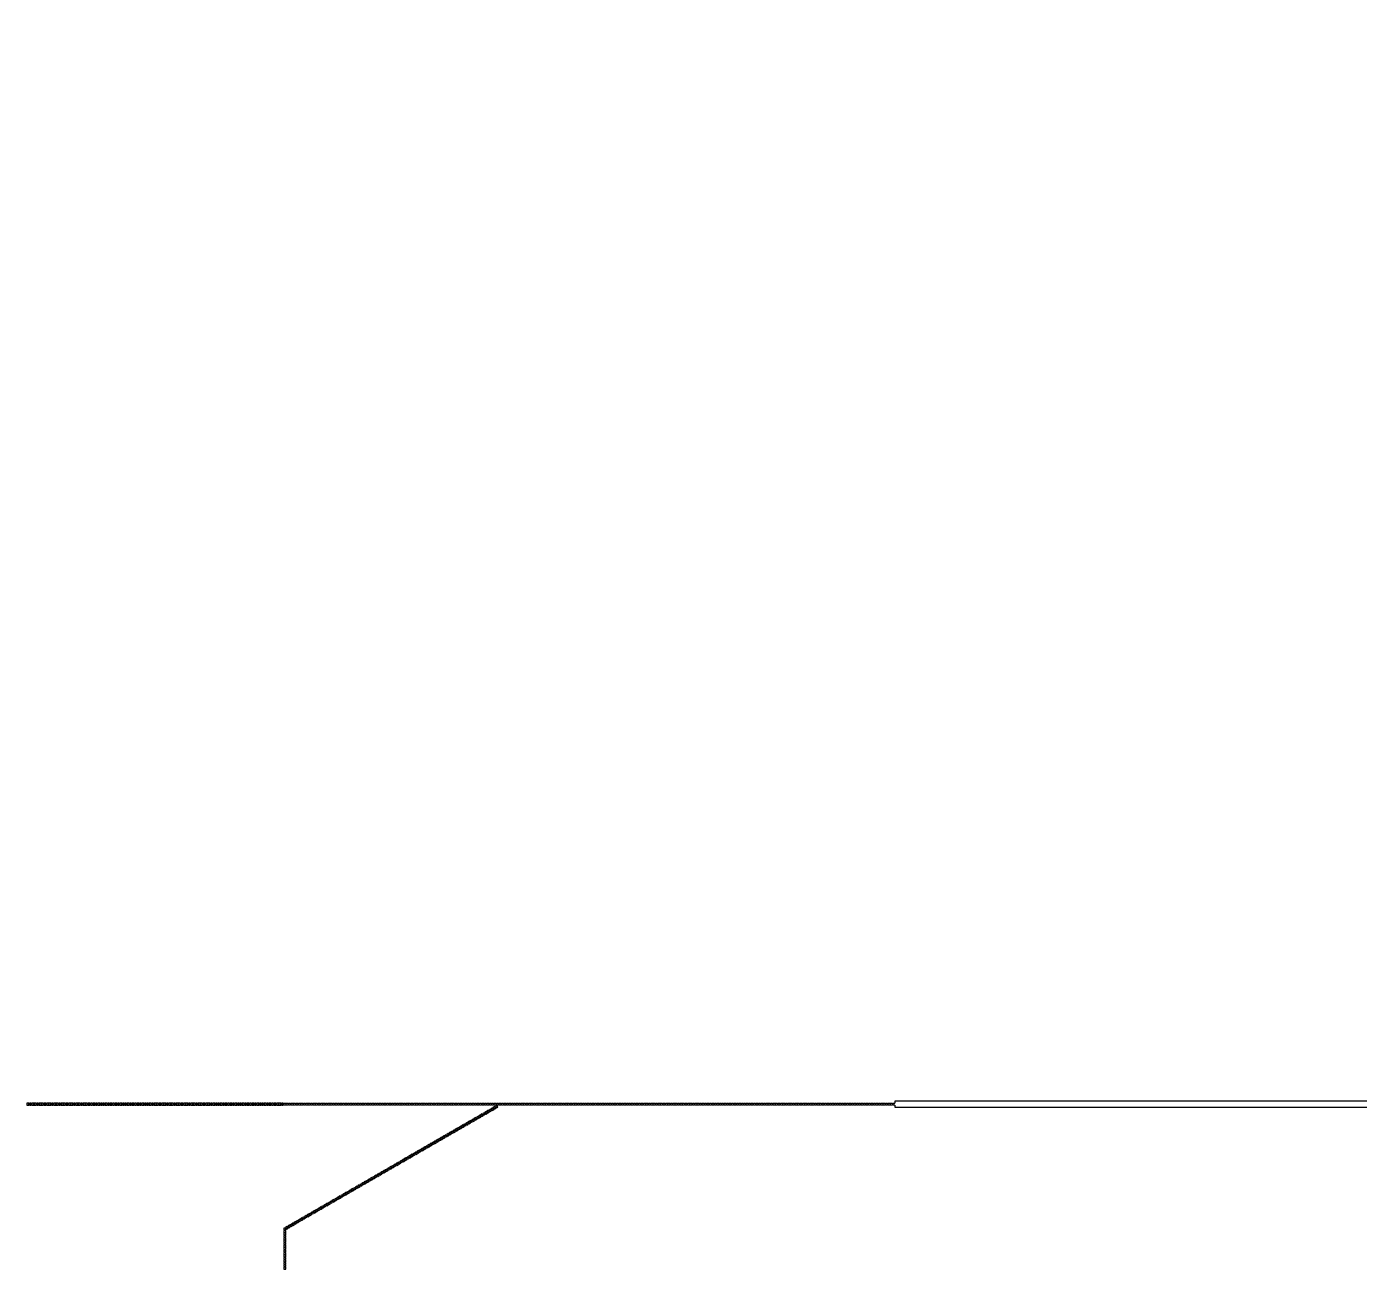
# Model space of a CAD drawing. Header units: inches. Extents: x 0 to 114300, y 0 to 114300.
# Drawn here: x 44168 to 46347, y 66811 to 68843 of the extents above; entities that cross this region are included whole.
import ezdxf

# ---------------------------------------------------------------- set-up
doc = ezdxf.new("R2010")
doc.units = ezdxf.units.IN
doc.header["$MEASUREMENT"] = 0

msp = doc.modelspace()

# ---------------------------------------------------------------- hatches: boundary and pattern name
h = msp.add_hatch()
h.set_pattern_fill('ANSI31', color=256, scale=100)
h.set_pattern_definition([(45, (-3636.992, -6350), (-8.8388348, 8.8388348), [])])
h.paths.add_polyline_path([(114300, 0), (0, 0), (0, 114300), (114300, 114300)])
edge = h.paths.add_edge_path(flags=16)
edge.add_arc((57150, 57150), 50800, 288.35844, 529.79531, ccw=False)
edge.add_line((73150, 8935.5), (41150, 8935.5))
edge.add_arc((57150, 57150), 50800, 190.20469, 251.64156, ccw=False)
edge.add_arc((57150, 57150), 50800, 169.79531, 190.20469, ccw=False)

# ---------------------------------------------------------------- linework, layer by layer
for points in [[(47093.7, 67086.1), (45587.9, 67086.1), (45587.9, 67082.6)], [(45587.9, 67079.6), (45584.9, 67079.6), (45584.9, 67082.6), (45587.9, 67082.6)], [(45587.9, 67079.6), (45587.9, 67076.1), (47087.9, 67076.1)]]:
    msp.add_lwpolyline(points)
for points in [[(44171.9, 67079.6), (44171.9, 67082.6), (44168.9, 67082.6), (44168.9, 67079.6)], [(44175.9, 67079.6), (44175.9, 67082.6), (44172.9, 67082.6), (44172.9, 67079.6)], [(44179.9, 67079.6), (44179.9, 67082.6), (44176.9, 67082.6), (44176.9, 67079.6)], [(44183.9, 67079.6), (44183.9, 67082.6), (44180.9, 67082.6), (44180.9, 67079.6)], [(44187.9, 67079.6), (44187.9, 67082.6), (44184.9, 67082.6), (44184.9, 67079.6)], [(44191.9, 67079.6), (44191.9, 67082.6), (44188.9, 67082.6), (44188.9, 67079.6)], [(44195.9, 67079.6), (44195.9, 67082.6), (44192.9, 67082.6), (44192.9, 67079.6)], [(44199.9, 67079.6), (44199.9, 67082.6), (44196.9, 67082.6), (44196.9, 67079.6)], [(44203.9, 67079.6), (44203.9, 67082.6), (44200.9, 67082.6), (44200.9, 67079.6)], [(44207.9, 67079.6), (44207.9, 67082.6), (44204.9, 67082.6), (44204.9, 67079.6)], [(44211.9, 67079.6), (44211.9, 67082.6), (44208.9, 67082.6), (44208.9, 67079.6)], [(44215.9, 67079.6), (44215.9, 67082.6), (44212.9, 67082.6), (44212.9, 67079.6)], [(44219.9, 67079.6), (44219.9, 67082.6), (44216.9, 67082.6), (44216.9, 67079.6)], [(44223.9, 67079.6), (44223.9, 67082.6), (44220.9, 67082.6), (44220.9, 67079.6)], [(44227.9, 67079.6), (44227.9, 67082.6), (44224.9, 67082.6), (44224.9, 67079.6)], [(44231.9, 67079.6), (44231.9, 67082.6), (44228.9, 67082.6), (44228.9, 67079.6)], [(44235.9, 67079.6), (44235.9, 67082.6), (44232.9, 67082.6), (44232.9, 67079.6)], [(44239.9, 67079.6), (44239.9, 67082.6), (44236.9, 67082.6), (44236.9, 67079.6)], [(44243.9, 67079.6), (44243.9, 67082.6), (44240.9, 67082.6), (44240.9, 67079.6)], [(44247.9, 67079.6), (44247.9, 67082.6), (44244.9, 67082.6), (44244.9, 67079.6)], [(44251.9, 67079.6), (44251.9, 67082.6), (44248.9, 67082.6), (44248.9, 67079.6)], [(44255.9, 67079.6), (44255.9, 67082.6), (44252.9, 67082.6), (44252.9, 67079.6)], [(44259.9, 67079.6), (44259.9, 67082.6), (44256.9, 67082.6), (44256.9, 67079.6)], [(44263.9, 67079.6), (44263.9, 67082.6), (44260.9, 67082.6), (44260.9, 67079.6)], [(44267.9, 67079.6), (44267.9, 67082.6), (44264.9, 67082.6), (44264.9, 67079.6)], [(44271.9, 67079.6), (44271.9, 67082.6), (44268.9, 67082.6), (44268.9, 67079.6)], [(44275.9, 67079.6), (44275.9, 67082.6), (44272.9, 67082.6), (44272.9, 67079.6)], [(44279.9, 67079.6), (44279.9, 67082.6), (44276.9, 67082.6), (44276.9, 67079.6)], [(44283.9, 67079.6), (44283.9, 67082.6), (44280.9, 67082.6), (44280.9, 67079.6)], [(44287.9, 67079.6), (44287.9, 67082.6), (44284.9, 67082.6), (44284.9, 67079.6)], [(44291.9, 67079.6), (44291.9, 67082.6), (44288.9, 67082.6), (44288.9, 67079.6)], [(44295.9, 67079.6), (44295.9, 67082.6), (44292.9, 67082.6), (44292.9, 67079.6)], [(44299.9, 67079.6), (44299.9, 67082.6), (44296.9, 67082.6), (44296.9, 67079.6)], [(44303.9, 67079.6), (44303.9, 67082.6), (44300.9, 67082.6), (44300.9, 67079.6)], [(44307.9, 67079.6), (44307.9, 67082.6), (44304.9, 67082.6), (44304.9, 67079.6)], [(44311.9, 67079.6), (44311.9, 67082.6), (44308.9, 67082.6), (44308.9, 67079.6)], [(44315.9, 67079.6), (44315.9, 67082.6), (44312.9, 67082.6), (44312.9, 67079.6)], [(44319.9, 67079.6), (44319.9, 67082.6), (44316.9, 67082.6), (44316.9, 67079.6)], [(44323.9, 67079.6), (44323.9, 67082.6), (44320.9, 67082.6), (44320.9, 67079.6)], [(44327.9, 67079.6), (44327.9, 67082.6), (44324.9, 67082.6), (44324.9, 67079.6)], [(44331.9, 67079.6), (44331.9, 67082.6), (44328.9, 67082.6), (44328.9, 67079.6)], [(44335.9, 67079.6), (44335.9, 67082.6), (44332.9, 67082.6), (44332.9, 67079.6)], [(44339.9, 67079.6), (44339.9, 67082.6), (44336.9, 67082.6), (44336.9, 67079.6)], [(44343.9, 67079.6), (44343.9, 67082.6), (44340.9, 67082.6), (44340.9, 67079.6)], [(44347.9, 67079.6), (44347.9, 67082.6), (44344.9, 67082.6), (44344.9, 67079.6)], [(44351.9, 67079.6), (44351.9, 67082.6), (44348.9, 67082.6), (44348.9, 67079.6)], [(44355.9, 67079.6), (44355.9, 67082.6), (44352.9, 67082.6), (44352.9, 67079.6)], [(44359.9, 67079.6), (44359.9, 67082.6), (44356.9, 67082.6), (44356.9, 67079.6)], [(44363.9, 67079.6), (44363.9, 67082.6), (44360.9, 67082.6), (44360.9, 67079.6)], [(44367.9, 67079.6), (44367.9, 67082.6), (44364.9, 67082.6), (44364.9, 67079.6)], [(44371.9, 67079.6), (44371.9, 67082.6), (44368.9, 67082.6), (44368.9, 67079.6)], [(44375.9, 67079.6), (44375.9, 67082.6), (44372.9, 67082.6), (44372.9, 67079.6)], [(44379.9, 67079.6), (44379.9, 67082.6), (44376.9, 67082.6), (44376.9, 67079.6)], [(44383.9, 67079.6), (44383.9, 67082.6), (44380.9, 67082.6), (44380.9, 67079.6)], [(44387.9, 67079.6), (44387.9, 67082.6), (44384.9, 67082.6), (44384.9, 67079.6)], [(44391.9, 67079.6), (44391.9, 67082.6), (44388.9, 67082.6), (44388.9, 67079.6)], [(44395.9, 67079.6), (44395.9, 67082.6), (44392.9, 67082.6), (44392.9, 67079.6)], [(44399.9, 67079.6), (44399.9, 67082.6), (44396.9, 67082.6), (44396.9, 67079.6)], [(44403.9, 67079.6), (44403.9, 67082.6), (44400.9, 67082.6), (44400.9, 67079.6)], [(44407.9, 67079.6), (44407.9, 67082.6), (44404.9, 67082.6), (44404.9, 67079.6)], [(44411.9, 67079.6), (44411.9, 67082.6), (44408.9, 67082.6), (44408.9, 67079.6)], [(44415.9, 67079.6), (44415.9, 67082.6), (44412.9, 67082.6), (44412.9, 67079.6)], [(44419.9, 67079.6), (44419.9, 67082.6), (44416.9, 67082.6), (44416.9, 67079.6)], [(44423.9, 67079.6), (44423.9, 67082.6), (44420.9, 67082.6), (44420.9, 67079.6)], [(44427.9, 67079.6), (44427.9, 67082.6), (44424.9, 67082.6), (44424.9, 67079.6)], [(44431.9, 67079.6), (44431.9, 67082.6), (44428.9, 67082.6), (44428.9, 67079.6)], [(44435.9, 67079.6), (44435.9, 67082.6), (44432.9, 67082.6), (44432.9, 67079.6)], [(44439.9, 67079.6), (44439.9, 67082.6), (44436.9, 67082.6), (44436.9, 67079.6)], [(44443.9, 67079.6), (44443.9, 67082.6), (44440.9, 67082.6), (44440.9, 67079.6)], [(44447.9, 67079.6), (44447.9, 67082.6), (44444.9, 67082.6), (44444.9, 67079.6)], [(44451.9, 67079.6), (44451.9, 67082.6), (44448.9, 67082.6), (44448.9, 67079.6)], [(44455.9, 67079.6), (44455.9, 67082.6), (44452.9, 67082.6), (44452.9, 67079.6)], [(44459.9, 67079.6), (44459.9, 67082.6), (44456.9, 67082.6), (44456.9, 67079.6)], [(44463.9, 67079.6), (44463.9, 67082.6), (44460.9, 67082.6), (44460.9, 67079.6)], [(44467.9, 67079.6), (44467.9, 67082.6), (44464.9, 67082.6), (44464.9, 67079.6)], [(44471.9, 67079.6), (44471.9, 67082.6), (44468.9, 67082.6), (44468.9, 67079.6)], [(44475.9, 67079.6), (44475.9, 67082.6), (44472.9, 67082.6), (44472.9, 67079.6)], [(44479.9, 67079.6), (44479.9, 67082.6), (44476.9, 67082.6), (44476.9, 67079.6)], [(44483.9, 67079.6), (44483.9, 67082.6), (44480.9, 67082.6), (44480.9, 67079.6)], [(44487.9, 67079.6), (44487.9, 67082.6), (44484.9, 67082.6), (44484.9, 67079.6)], [(44491.9, 67079.6), (44491.9, 67082.6), (44488.9, 67082.6), (44488.9, 67079.6)], [(44495.9, 67079.6), (44495.9, 67082.6), (44492.9, 67082.6), (44492.9, 67079.6)], [(44499.9, 67079.6), (44499.9, 67082.6), (44496.9, 67082.6), (44496.9, 67079.6)], [(44503.9, 67079.6), (44503.9, 67082.6), (44500.9, 67082.6), (44500.9, 67079.6)], [(44507.9, 67079.6), (44507.9, 67082.6), (44504.9, 67082.6), (44504.9, 67079.6)], [(44511.9, 67079.6), (44511.9, 67082.6), (44508.9, 67082.6), (44508.9, 67079.6)], [(44515.9, 67079.6), (44515.9, 67082.6), (44512.9, 67082.6), (44512.9, 67079.6)], [(44519.9, 67079.6), (44519.9, 67082.6), (44516.9, 67082.6), (44516.9, 67079.6)], [(44523.9, 67079.6), (44523.9, 67082.6), (44520.9, 67082.6), (44520.9, 67079.6)], [(44527.9, 67079.6), (44527.9, 67082.6), (44524.9, 67082.6), (44524.9, 67079.6)], [(44531.9, 67079.6), (44531.9, 67082.6), (44528.9, 67082.6), (44528.9, 67079.6)], [(44535.9, 67079.6), (44535.9, 67082.6), (44532.9, 67082.6), (44532.9, 67079.6)], [(44539.9, 67079.6), (44539.9, 67082.6), (44536.9, 67082.6), (44536.9, 67079.6)], [(44543.9, 67079.6), (44543.9, 67082.6), (44540.9, 67082.6), (44540.9, 67079.6)], [(44547.9, 67079.6), (44547.9, 67082.6), (44544.9, 67082.6), (44544.9, 67079.6)], [(44551.9, 67079.6), (44551.9, 67082.6), (44548.9, 67082.6), (44548.9, 67079.6)], [(44555.9, 67079.6), (44555.9, 67082.6), (44552.9, 67082.6), (44552.9, 67079.6)], [(44559.9, 67079.6), (44559.9, 67082.6), (44556.9, 67082.6), (44556.9, 67079.6)], [(44563.9, 67079.6), (44563.9, 67082.6), (44560.9, 67082.6), (44560.9, 67079.6)], [(44567.9, 67079.6), (44567.9, 67082.6), (44564.9, 67082.6), (44564.9, 67079.6)], [(44571.9, 67079.6), (44571.9, 67082.6), (44568.9, 67082.6), (44568.9, 67079.6)], [(44575.9, 67079.6), (44575.9, 67082.6), (44572.9, 67082.6), (44572.9, 67079.6)], [(44579.9, 67079.6), (44579.9, 67082.6), (44576.9, 67082.6), (44576.9, 67079.6)], [(44583.9, 67079.6), (44583.9, 67082.6), (44580.9, 67082.6), (44580.9, 67079.6)], [(44587.9, 67079.6), (44587.9, 67082.6), (44584.9, 67082.6), (44584.9, 67079.6)], [(44588.9, 67079.6), (44588.9, 67082.6), (44591.9, 67082.6), (44591.9, 67079.6)], [(44592.9, 67079.6), (44592.9, 67082.6), (44595.9, 67082.6), (44595.9, 67079.6)], [(44596.9, 67079.6), (44596.9, 67082.6), (44599.9, 67082.6), (44599.9, 67079.6)], [(44600.9, 67079.6), (44600.9, 67082.6), (44603.9, 67082.6), (44603.9, 67079.6)], [(44604.9, 67079.6), (44604.9, 67082.6), (44607.9, 67082.6), (44607.9, 67079.6)], [(44608.9, 67079.6), (44608.9, 67082.6), (44611.9, 67082.6), (44611.9, 67079.6)], [(44612.9, 67079.6), (44612.9, 67082.6), (44615.9, 67082.6), (44615.9, 67079.6)], [(44616.9, 67079.6), (44616.9, 67082.6), (44619.9, 67082.6), (44619.9, 67079.6)], [(44620.9, 67079.6), (44620.9, 67082.6), (44623.9, 67082.6), (44623.9, 67079.6)], [(44624.9, 67079.6), (44624.9, 67082.6), (44627.9, 67082.6), (44627.9, 67079.6)], [(44628.9, 67079.6), (44628.9, 67082.6), (44631.9, 67082.6), (44631.9, 67079.6)], [(44632.9, 67079.6), (44632.9, 67082.6), (44635.9, 67082.6), (44635.9, 67079.6)], [(44636.9, 67079.6), (44636.9, 67082.6), (44639.9, 67082.6), (44639.9, 67079.6)], [(44640.9, 67079.6), (44640.9, 67082.6), (44643.9, 67082.6), (44643.9, 67079.6)], [(44644.9, 67079.6), (44644.9, 67082.6), (44647.9, 67082.6), (44647.9, 67079.6)], [(44648.9, 67079.6), (44648.9, 67082.6), (44651.9, 67082.6), (44651.9, 67079.6)], [(44652.9, 67079.6), (44652.9, 67082.6), (44655.9, 67082.6), (44655.9, 67079.6)], [(44656.9, 67079.6), (44656.9, 67082.6), (44659.9, 67082.6), (44659.9, 67079.6)], [(44660.9, 67079.6), (44660.9, 67082.6), (44663.9, 67082.6), (44663.9, 67079.6)], [(44664.9, 67079.6), (44664.9, 67082.6), (44667.9, 67082.6), (44667.9, 67079.6)], [(44668.9, 67079.6), (44668.9, 67082.6), (44671.9, 67082.6), (44671.9, 67079.6)], [(44672.9, 67079.6), (44672.9, 67082.6), (44675.9, 67082.6), (44675.9, 67079.6)], [(44676.9, 67079.6), (44676.9, 67082.6), (44679.9, 67082.6), (44679.9, 67079.6)], [(44680.9, 67079.6), (44680.9, 67082.6), (44683.9, 67082.6), (44683.9, 67079.6)], [(44684.9, 67079.6), (44684.9, 67082.6), (44687.9, 67082.6), (44687.9, 67079.6)], [(44688.9, 67079.6), (44688.9, 67082.6), (44691.9, 67082.6), (44691.9, 67079.6)], [(44692.9, 67079.6), (44692.9, 67082.6), (44695.9, 67082.6), (44695.9, 67079.6)], [(44696.9, 67079.6), (44696.9, 67082.6), (44699.9, 67082.6), (44699.9, 67079.6)], [(44700.9, 67079.6), (44700.9, 67082.6), (44703.9, 67082.6), (44703.9, 67079.6)], [(44704.9, 67079.6), (44704.9, 67082.6), (44707.9, 67082.6), (44707.9, 67079.6)], [(44708.9, 67079.6), (44708.9, 67082.6), (44711.9, 67082.6), (44711.9, 67079.6)], [(44712.9, 67079.6), (44712.9, 67082.6), (44715.9, 67082.6), (44715.9, 67079.6)], [(44716.9, 67079.6), (44716.9, 67082.6), (44719.9, 67082.6), (44719.9, 67079.6)], [(44720.9, 67079.6), (44720.9, 67082.6), (44723.9, 67082.6), (44723.9, 67079.6)], [(44724.9, 67079.6), (44724.9, 67082.6), (44727.9, 67082.6), (44727.9, 67079.6)], [(44728.9, 67079.6), (44728.9, 67082.6), (44731.9, 67082.6), (44731.9, 67079.6)], [(44732.9, 67079.6), (44732.9, 67082.6), (44735.9, 67082.6), (44735.9, 67079.6)], [(44736.9, 67079.6), (44736.9, 67082.6), (44739.9, 67082.6), (44739.9, 67079.6)], [(44740.9, 67079.6), (44740.9, 67082.6), (44743.9, 67082.6), (44743.9, 67079.6)], [(44744.9, 67079.6), (44744.9, 67082.6), (44747.9, 67082.6), (44747.9, 67079.6)], [(44748.9, 67079.6), (44748.9, 67082.6), (44751.9, 67082.6), (44751.9, 67079.6)], [(44752.9, 67079.6), (44752.9, 67082.6), (44755.9, 67082.6), (44755.9, 67079.6)], [(44756.9, 67079.6), (44756.9, 67082.6), (44759.9, 67082.6), (44759.9, 67079.6)], [(44760.9, 67079.6), (44760.9, 67082.6), (44763.9, 67082.6), (44763.9, 67079.6)], [(44764.9, 67079.6), (44764.9, 67082.6), (44767.9, 67082.6), (44767.9, 67079.6)], [(44768.9, 67079.6), (44768.9, 67082.6), (44771.9, 67082.6), (44771.9, 67079.6)], [(44772.9, 67079.6), (44772.9, 67082.6), (44775.9, 67082.6), (44775.9, 67079.6)], [(44776.9, 67079.6), (44776.9, 67082.6), (44779.9, 67082.6), (44779.9, 67079.6)], [(44780.9, 67079.6), (44780.9, 67082.6), (44783.9, 67082.6), (44783.9, 67079.6)], [(44784.9, 67079.6), (44784.9, 67082.6), (44787.9, 67082.6), (44787.9, 67079.6)], [(44788.9, 67079.6), (44788.9, 67082.6), (44791.9, 67082.6), (44791.9, 67079.6)], [(44792.9, 67079.6), (44792.9, 67082.6), (44795.9, 67082.6), (44795.9, 67079.6)], [(44796.9, 67079.6), (44796.9, 67082.6), (44799.9, 67082.6), (44799.9, 67079.6)], [(44800.9, 67079.6), (44800.9, 67082.6), (44803.9, 67082.6), (44803.9, 67079.6)], [(44804.9, 67079.6), (44804.9, 67082.6), (44807.9, 67082.6), (44807.9, 67079.6)], [(44808.9, 67079.6), (44808.9, 67082.6), (44811.9, 67082.6), (44811.9, 67079.6)], [(44812.9, 67079.6), (44812.9, 67082.6), (44815.9, 67082.6), (44815.9, 67079.6)], [(44816.9, 67079.6), (44816.9, 67082.6), (44819.9, 67082.6), (44819.9, 67079.6)], [(44820.9, 67079.6), (44820.9, 67082.6), (44823.9, 67082.6), (44823.9, 67079.6)], [(44824.9, 67079.6), (44824.9, 67082.6), (44827.9, 67082.6), (44827.9, 67079.6)], [(44828.9, 67079.6), (44828.9, 67082.6), (44831.9, 67082.6), (44831.9, 67079.6)], [(44832.9, 67079.6), (44832.9, 67082.6), (44835.9, 67082.6), (44835.9, 67079.6)], [(44836.9, 67079.6), (44836.9, 67082.6), (44839.9, 67082.6), (44839.9, 67079.6)], [(44840.9, 67079.6), (44840.9, 67082.6), (44843.9, 67082.6), (44843.9, 67079.6)], [(44844.9, 67079.6), (44844.9, 67082.6), (44847.9, 67082.6), (44847.9, 67079.6)], [(44848.9, 67079.6), (44848.9, 67082.6), (44851.9, 67082.6), (44851.9, 67079.6)], [(44852.9, 67079.6), (44852.9, 67082.6), (44855.9, 67082.6), (44855.9, 67079.6)], [(44856.9, 67079.6), (44856.9, 67082.6), (44859.9, 67082.6), (44859.9, 67079.6)], [(44860.9, 67079.6), (44860.9, 67082.6), (44863.9, 67082.6), (44863.9, 67079.6)], [(44864.9, 67079.6), (44864.9, 67082.6), (44867.9, 67082.6), (44867.9, 67079.6)], [(44868.9, 67079.6), (44868.9, 67082.6), (44871.9, 67082.6), (44871.9, 67079.6)], [(44872.9, 67079.6), (44872.9, 67082.6), (44875.9, 67082.6), (44875.9, 67079.6)], [(44876.9, 67079.6), (44876.9, 67082.6), (44879.9, 67082.6), (44879.9, 67079.6)], [(44880.9, 67079.6), (44880.9, 67082.6), (44883.9, 67082.6), (44883.9, 67079.6)], [(44884.9, 67079.6), (44884.9, 67082.6), (44887.9, 67082.6), (44887.9, 67079.6)], [(44888.9, 67079.6), (44888.9, 67082.6), (44891.9, 67082.6), (44891.9, 67079.6)], [(44892.9, 67079.6), (44892.9, 67082.6), (44895.9, 67082.6), (44895.9, 67079.6)], [(44896.9, 67079.6), (44896.9, 67082.6), (44899.9, 67082.6), (44899.9, 67079.6)], [(44900.9, 67079.6), (44900.9, 67082.6), (44903.9, 67082.6), (44903.9, 67079.6)], [(44904.9, 67079.6), (44904.9, 67082.6), (44907.9, 67082.6), (44907.9, 67079.6)], [(44907.1, 67061.7), (44908.6, 67059.1), (44911.2, 67060.6), (44909.7, 67063.2)], [(44908.9, 67079.6), (44908.9, 67082.6), (44911.9, 67082.6), (44911.9, 67079.6)], [(44910.5, 67063.7), (44912, 67061.1), (44914.6, 67062.6), (44913.1, 67065.2)], [(44912.9, 67079.6), (44912.9, 67082.6), (44915.9, 67082.6), (44915.9, 67079.6)], [(44914, 67065.7), (44915.5, 67063.1), (44918.1, 67064.6), (44916.6, 67067.2)], [(44916.9, 67079.6), (44916.9, 67082.6), (44919.9, 67082.6), (44919.9, 67079.6)], [(44917.5, 67067.7), (44919, 67065.1), (44921.6, 67066.6), (44920.1, 67069.2)], [(44920.9, 67079.6), (44920.9, 67082.6), (44923.9, 67082.6), (44923.9, 67079.6)], [(44920.9, 67069.7), (44922.4, 67067.1), (44925, 67068.6), (44923.5, 67071.2)], [(44924.4, 67071.7), (44925.9, 67069.1), (44928.5, 67070.6), (44927, 67073.2)], [(44924.9, 67079.6), (44924.9, 67082.6), (44927.9, 67082.6), (44927.9, 67079.6)], [(44927.9, 67073.7), (44929.4, 67071.1), (44932, 67072.6), (44930.5, 67075.2)], [(44928.9, 67079.6), (44928.9, 67082.6), (44931.9, 67082.6), (44931.9, 67079.6)], [(44931.3, 67075.7), (44932.8, 67073.1), (44935.4, 67074.6), (44933.9, 67077.2)], [(44932.9, 67079.6), (44932.9, 67082.6), (44935.9, 67082.6), (44935.9, 67079.6)], [(44934.8, 67077.7), (44936.3, 67075.1), (44938.9, 67076.6), (44937.4, 67079.2)], [(44936.9, 67079.6), (44936.9, 67082.6), (44939.9, 67082.6), (44939.9, 67079.6)], [(44940.9, 67079.6), (44940.9, 67082.6), (44943.9, 67082.6), (44943.9, 67079.6)], [(44944.9, 67079.6), (44944.9, 67082.6), (44947.9, 67082.6), (44947.9, 67079.6)], [(44948.9, 67079.6), (44948.9, 67082.6), (44951.9, 67082.6), (44951.9, 67079.6)], [(44952.9, 67079.6), (44952.9, 67082.6), (44955.9, 67082.6), (44955.9, 67079.6)], [(44956.9, 67079.6), (44956.9, 67082.6), (44959.9, 67082.6), (44959.9, 67079.6)], [(44960.9, 67079.6), (44960.9, 67082.6), (44963.9, 67082.6), (44963.9, 67079.6)], [(44964.9, 67079.6), (44964.9, 67082.6), (44967.9, 67082.6), (44967.9, 67079.6)], [(44968.9, 67079.6), (44968.9, 67082.6), (44971.9, 67082.6), (44971.9, 67079.6)], [(44972.9, 67079.6), (44972.9, 67082.6), (44975.9, 67082.6), (44975.9, 67079.6)], [(44976.9, 67079.6), (44976.9, 67082.6), (44979.9, 67082.6), (44979.9, 67079.6)], [(44980.9, 67079.6), (44980.9, 67082.6), (44983.9, 67082.6), (44983.9, 67079.6)], [(44984.9, 67079.6), (44984.9, 67082.6), (44987.9, 67082.6), (44987.9, 67079.6)], [(44988.9, 67079.6), (44988.9, 67082.6), (44991.9, 67082.6), (44991.9, 67079.6)], [(44992.9, 67079.6), (44992.9, 67082.6), (44995.9, 67082.6), (44995.9, 67079.6)], [(44996.9, 67079.6), (44996.9, 67082.6), (44999.9, 67082.6), (44999.9, 67079.6)], [(45000.9, 67079.6), (45000.9, 67082.6), (45003.9, 67082.6), (45003.9, 67079.6)], [(45004.9, 67079.6), (45004.9, 67082.6), (45007.9, 67082.6), (45007.9, 67079.6)], [(45008.9, 67079.6), (45008.9, 67082.6), (45011.9, 67082.6), (45011.9, 67079.6)], [(45012.9, 67079.6), (45012.9, 67082.6), (45015.9, 67082.6), (45015.9, 67079.6)], [(45016.9, 67079.6), (45016.9, 67082.6), (45019.9, 67082.6), (45019.9, 67079.6)], [(45020.9, 67079.6), (45020.9, 67082.6), (45023.9, 67082.6), (45023.9, 67079.6)], [(45024.9, 67079.6), (45024.9, 67082.6), (45027.9, 67082.6), (45027.9, 67079.6)], [(45028.9, 67079.6), (45028.9, 67082.6), (45031.9, 67082.6), (45031.9, 67079.6)], [(45032.9, 67079.6), (45032.9, 67082.6), (45035.9, 67082.6), (45035.9, 67079.6)], [(45036.9, 67079.6), (45036.9, 67082.6), (45039.9, 67082.6), (45039.9, 67079.6)], [(45040.9, 67079.6), (45040.9, 67082.6), (45043.9, 67082.6), (45043.9, 67079.6)], [(45044.9, 67079.6), (45044.9, 67082.6), (45047.9, 67082.6), (45047.9, 67079.6)], [(45048.9, 67079.6), (45048.9, 67082.6), (45051.9, 67082.6), (45051.9, 67079.6)], [(45052.9, 67079.6), (45052.9, 67082.6), (45055.9, 67082.6), (45055.9, 67079.6)], [(45056.9, 67079.6), (45056.9, 67082.6), (45059.9, 67082.6), (45059.9, 67079.6)], [(45060.9, 67079.6), (45060.9, 67082.6), (45063.9, 67082.6), (45063.9, 67079.6)], [(45064.9, 67079.6), (45064.9, 67082.6), (45067.9, 67082.6), (45067.9, 67079.6)], [(45068.9, 67079.6), (45068.9, 67082.6), (45071.9, 67082.6), (45071.9, 67079.6)], [(45072.9, 67079.6), (45072.9, 67082.6), (45075.9, 67082.6), (45075.9, 67079.6)], [(45076.9, 67079.6), (45076.9, 67082.6), (45079.9, 67082.6), (45079.9, 67079.6)], [(45080.9, 67079.6), (45080.9, 67082.6), (45083.9, 67082.6), (45083.9, 67079.6)], [(45084.9, 67079.6), (45084.9, 67082.6), (45087.9, 67082.6), (45087.9, 67079.6)], [(45088.9, 67079.6), (45088.9, 67082.6), (45091.9, 67082.6), (45091.9, 67079.6)], [(45092.9, 67079.6), (45092.9, 67082.6), (45095.9, 67082.6), (45095.9, 67079.6)], [(45096.9, 67079.6), (45096.9, 67082.6), (45099.9, 67082.6), (45099.9, 67079.6)], [(45100.9, 67079.6), (45100.9, 67082.6), (45103.9, 67082.6), (45103.9, 67079.6)], [(45104.9, 67079.6), (45104.9, 67082.6), (45107.9, 67082.6), (45107.9, 67079.6)], [(45108.9, 67079.6), (45108.9, 67082.6), (45111.9, 67082.6), (45111.9, 67079.6)], [(45112.9, 67079.6), (45112.9, 67082.6), (45115.9, 67082.6), (45115.9, 67079.6)], [(45116.9, 67079.6), (45116.9, 67082.6), (45119.9, 67082.6), (45119.9, 67079.6)], [(45120.9, 67079.6), (45120.9, 67082.6), (45123.9, 67082.6), (45123.9, 67079.6)], [(45124.9, 67079.6), (45124.9, 67082.6), (45127.9, 67082.6), (45127.9, 67079.6)], [(45128.9, 67079.6), (45128.9, 67082.6), (45131.9, 67082.6), (45131.9, 67079.6)], [(45132.9, 67079.6), (45132.9, 67082.6), (45135.9, 67082.6), (45135.9, 67079.6)], [(45136.9, 67079.6), (45136.9, 67082.6), (45139.9, 67082.6), (45139.9, 67079.6)], [(45140.9, 67079.6), (45140.9, 67082.6), (45143.9, 67082.6), (45143.9, 67079.6)], [(45144.9, 67079.6), (45144.9, 67082.6), (45147.9, 67082.6), (45147.9, 67079.6)], [(45148.9, 67079.6), (45148.9, 67082.6), (45151.9, 67082.6), (45151.9, 67079.6)], [(45152.9, 67079.6), (45152.9, 67082.6), (45155.9, 67082.6), (45155.9, 67079.6)], [(45156.9, 67079.6), (45156.9, 67082.6), (45159.9, 67082.6), (45159.9, 67079.6)], [(45160.9, 67079.6), (45160.9, 67082.6), (45163.9, 67082.6), (45163.9, 67079.6)], [(45164.9, 67079.6), (45164.9, 67082.6), (45167.9, 67082.6), (45167.9, 67079.6)], [(45168.9, 67079.6), (45168.9, 67082.6), (45171.9, 67082.6), (45171.9, 67079.6)], [(45172.9, 67079.6), (45172.9, 67082.6), (45175.9, 67082.6), (45175.9, 67079.6)], [(45176.9, 67079.6), (45176.9, 67082.6), (45179.9, 67082.6), (45179.9, 67079.6)], [(45180.9, 67079.6), (45180.9, 67082.6), (45183.9, 67082.6), (45183.9, 67079.6)], [(45184.9, 67079.6), (45184.9, 67082.6), (45187.9, 67082.6), (45187.9, 67079.6)], [(45188.9, 67079.6), (45188.9, 67082.6), (45191.9, 67082.6), (45191.9, 67079.6)], [(45192.9, 67079.6), (45192.9, 67082.6), (45195.9, 67082.6), (45195.9, 67079.6)], [(45196.9, 67079.6), (45196.9, 67082.6), (45199.9, 67082.6), (45199.9, 67079.6)], [(45200.9, 67079.6), (45200.9, 67082.6), (45203.9, 67082.6), (45203.9, 67079.6)], [(45204.9, 67079.6), (45204.9, 67082.6), (45207.9, 67082.6), (45207.9, 67079.6)], [(45208.9, 67079.6), (45208.9, 67082.6), (45211.9, 67082.6), (45211.9, 67079.6)], [(45212.9, 67079.6), (45212.9, 67082.6), (45215.9, 67082.6), (45215.9, 67079.6)], [(45216.9, 67079.6), (45216.9, 67082.6), (45219.9, 67082.6), (45219.9, 67079.6)], [(45220.9, 67079.6), (45220.9, 67082.6), (45223.9, 67082.6), (45223.9, 67079.6)], [(45224.9, 67079.6), (45224.9, 67082.6), (45227.9, 67082.6), (45227.9, 67079.6)], [(45228.9, 67079.6), (45228.9, 67082.6), (45231.9, 67082.6), (45231.9, 67079.6)], [(45232.9, 67079.6), (45232.9, 67082.6), (45235.9, 67082.6), (45235.9, 67079.6)], [(45236.9, 67079.6), (45236.9, 67082.6), (45239.9, 67082.6), (45239.9, 67079.6)], [(45240.9, 67079.6), (45240.9, 67082.6), (45243.9, 67082.6), (45243.9, 67079.6)], [(45244.9, 67079.6), (45244.9, 67082.6), (45247.9, 67082.6), (45247.9, 67079.6)], [(45248.9, 67079.6), (45248.9, 67082.6), (45251.9, 67082.6), (45251.9, 67079.6)], [(45252.9, 67079.6), (45252.9, 67082.6), (45255.9, 67082.6), (45255.9, 67079.6)], [(45256.9, 67079.6), (45256.9, 67082.6), (45259.9, 67082.6), (45259.9, 67079.6)], [(45260.9, 67079.6), (45260.9, 67082.6), (45263.9, 67082.6), (45263.9, 67079.6)], [(45264.9, 67079.6), (45264.9, 67082.6), (45267.9, 67082.6), (45267.9, 67079.6)], [(45268.9, 67079.6), (45268.9, 67082.6), (45271.9, 67082.6), (45271.9, 67079.6)], [(45272.9, 67079.6), (45272.9, 67082.6), (45275.9, 67082.6), (45275.9, 67079.6)], [(45276.9, 67079.6), (45276.9, 67082.6), (45279.9, 67082.6), (45279.9, 67079.6)], [(45280.9, 67079.6), (45280.9, 67082.6), (45283.9, 67082.6), (45283.9, 67079.6)], [(45284.9, 67079.6), (45284.9, 67082.6), (45287.9, 67082.6), (45287.9, 67079.6)], [(45288.9, 67079.6), (45288.9, 67082.6), (45291.9, 67082.6), (45291.9, 67079.6)], [(45292.9, 67079.6), (45292.9, 67082.6), (45295.9, 67082.6), (45295.9, 67079.6)], [(45296.9, 67079.6), (45296.9, 67082.6), (45299.9, 67082.6), (45299.9, 67079.6)], [(45300.9, 67079.6), (45300.9, 67082.6), (45303.9, 67082.6), (45303.9, 67079.6)], [(45304.9, 67079.6), (45304.9, 67082.6), (45307.9, 67082.6), (45307.9, 67079.6)], [(45308.9, 67079.6), (45308.9, 67082.6), (45311.9, 67082.6), (45311.9, 67079.6)], [(45312.9, 67079.6), (45312.9, 67082.6), (45315.9, 67082.6), (45315.9, 67079.6)], [(45316.9, 67079.6), (45316.9, 67082.6), (45319.9, 67082.6), (45319.9, 67079.6)], [(45320.9, 67079.6), (45320.9, 67082.6), (45323.9, 67082.6), (45323.9, 67079.6)], [(45324.9, 67079.6), (45324.9, 67082.6), (45327.9, 67082.6), (45327.9, 67079.6)], [(45328.9, 67079.6), (45328.9, 67082.6), (45331.9, 67082.6), (45331.9, 67079.6)], [(45332.9, 67079.6), (45332.9, 67082.6), (45335.9, 67082.6), (45335.9, 67079.6)], [(45336.9, 67079.6), (45336.9, 67082.6), (45339.9, 67082.6), (45339.9, 67079.6)], [(45340.9, 67079.6), (45340.9, 67082.6), (45343.9, 67082.6), (45343.9, 67079.6)], [(45344.9, 67079.6), (45344.9, 67082.6), (45347.9, 67082.6), (45347.9, 67079.6)], [(45348.9, 67079.6), (45348.9, 67082.6), (45351.9, 67082.6), (45351.9, 67079.6)], [(45352.9, 67079.6), (45352.9, 67082.6), (45355.9, 67082.6), (45355.9, 67079.6)], [(45356.9, 67079.6), (45356.9, 67082.6), (45359.9, 67082.6), (45359.9, 67079.6)], [(45360.9, 67079.6), (45360.9, 67082.6), (45363.9, 67082.6), (45363.9, 67079.6)], [(45364.9, 67079.6), (45364.9, 67082.6), (45367.9, 67082.6), (45367.9, 67079.6)], [(45368.9, 67079.6), (45368.9, 67082.6), (45371.9, 67082.6), (45371.9, 67079.6)], [(45372.9, 67079.6), (45372.9, 67082.6), (45375.9, 67082.6), (45375.9, 67079.6)], [(45376.9, 67079.6), (45376.9, 67082.6), (45379.9, 67082.6), (45379.9, 67079.6)], [(45380.9, 67079.6), (45380.9, 67082.6), (45383.9, 67082.6), (45383.9, 67079.6)], [(45384.9, 67079.6), (45384.9, 67082.6), (45387.9, 67082.6), (45387.9, 67079.6)], [(45388.9, 67079.6), (45388.9, 67082.6), (45391.9, 67082.6), (45391.9, 67079.6)], [(45392.9, 67079.6), (45392.9, 67082.6), (45395.9, 67082.6), (45395.9, 67079.6)], [(45396.9, 67079.6), (45396.9, 67082.6), (45399.9, 67082.6), (45399.9, 67079.6)], [(45400.9, 67079.6), (45400.9, 67082.6), (45403.9, 67082.6), (45403.9, 67079.6)], [(45404.9, 67079.6), (45404.9, 67082.6), (45407.9, 67082.6), (45407.9, 67079.6)], [(45408.9, 67079.6), (45408.9, 67082.6), (45411.9, 67082.6), (45411.9, 67079.6)], [(45412.9, 67079.6), (45412.9, 67082.6), (45415.9, 67082.6), (45415.9, 67079.6)], [(45416.9, 67079.6), (45416.9, 67082.6), (45419.9, 67082.6), (45419.9, 67079.6)], [(45420.9, 67079.6), (45420.9, 67082.6), (45423.9, 67082.6), (45423.9, 67079.6)], [(45424.9, 67079.6), (45424.9, 67082.6), (45427.9, 67082.6), (45427.9, 67079.6)], [(45428.9, 67079.6), (45428.9, 67082.6), (45431.9, 67082.6), (45431.9, 67079.6)], [(45432.9, 67079.6), (45432.9, 67082.6), (45435.9, 67082.6), (45435.9, 67079.6)], [(45436.9, 67079.6), (45436.9, 67082.6), (45439.9, 67082.6), (45439.9, 67079.6)], [(45440.9, 67079.6), (45440.9, 67082.6), (45443.9, 67082.6), (45443.9, 67079.6)], [(45444.9, 67079.6), (45444.9, 67082.6), (45447.9, 67082.6), (45447.9, 67079.6)], [(45448.9, 67079.6), (45448.9, 67082.6), (45451.9, 67082.6), (45451.9, 67079.6)], [(45452.9, 67079.6), (45452.9, 67082.6), (45455.9, 67082.6), (45455.9, 67079.6)], [(45456.9, 67079.6), (45456.9, 67082.6), (45459.9, 67082.6), (45459.9, 67079.6)], [(45460.9, 67079.6), (45460.9, 67082.6), (45463.9, 67082.6), (45463.9, 67079.6)], [(45464.9, 67079.6), (45464.9, 67082.6), (45467.9, 67082.6), (45467.9, 67079.6)], [(45468.9, 67079.6), (45468.9, 67082.6), (45471.9, 67082.6), (45471.9, 67079.6)], [(45472.9, 67079.6), (45472.9, 67082.6), (45475.9, 67082.6), (45475.9, 67079.6)], [(45476.9, 67079.6), (45476.9, 67082.6), (45479.9, 67082.6), (45479.9, 67079.6)], [(45480.9, 67079.6), (45480.9, 67082.6), (45483.9, 67082.6), (45483.9, 67079.6)], [(45484.9, 67079.6), (45484.9, 67082.6), (45487.9, 67082.6), (45487.9, 67079.6)], [(45488.9, 67079.6), (45488.9, 67082.6), (45491.9, 67082.6), (45491.9, 67079.6)], [(45492.9, 67079.6), (45492.9, 67082.6), (45495.9, 67082.6), (45495.9, 67079.6)], [(45496.9, 67079.6), (45496.9, 67082.6), (45499.9, 67082.6), (45499.9, 67079.6)], [(45500.9, 67079.6), (45500.9, 67082.6), (45503.9, 67082.6), (45503.9, 67079.6)], [(45504.9, 67079.6), (45504.9, 67082.6), (45507.9, 67082.6), (45507.9, 67079.6)], [(45508.9, 67079.6), (45508.9, 67082.6), (45511.9, 67082.6), (45511.9, 67079.6)], [(45512.9, 67079.6), (45512.9, 67082.6), (45515.9, 67082.6), (45515.9, 67079.6)], [(45516.9, 67079.6), (45516.9, 67082.6), (45519.9, 67082.6), (45519.9, 67079.6)], [(45520.9, 67079.6), (45520.9, 67082.6), (45523.9, 67082.6), (45523.9, 67079.6)], [(45524.9, 67079.6), (45524.9, 67082.6), (45527.9, 67082.6), (45527.9, 67079.6)], [(45528.9, 67079.6), (45528.9, 67082.6), (45531.9, 67082.6), (45531.9, 67079.6)], [(45532.9, 67079.6), (45532.9, 67082.6), (45535.9, 67082.6), (45535.9, 67079.6)], [(45536.9, 67079.6), (45536.9, 67082.6), (45539.9, 67082.6), (45539.9, 67079.6)], [(45540.9, 67079.6), (45540.9, 67082.6), (45543.9, 67082.6), (45543.9, 67079.6)], [(45544.9, 67079.6), (45544.9, 67082.6), (45547.9, 67082.6), (45547.9, 67079.6)], [(45548.9, 67079.6), (45548.9, 67082.6), (45551.9, 67082.6), (45551.9, 67079.6)], [(45552.9, 67079.6), (45552.9, 67082.6), (45555.9, 67082.6), (45555.9, 67079.6)], [(45556.9, 67079.6), (45556.9, 67082.6), (45559.9, 67082.6), (45559.9, 67079.6)], [(45560.9, 67079.6), (45560.9, 67082.6), (45563.9, 67082.6), (45563.9, 67079.6)], [(45564.9, 67079.6), (45564.9, 67082.6), (45567.9, 67082.6), (45567.9, 67079.6)], [(45568.9, 67079.6), (45568.9, 67082.6), (45571.9, 67082.6), (45571.9, 67079.6)], [(45572.9, 67079.6), (45572.9, 67082.6), (45575.9, 67082.6), (45575.9, 67079.6)], [(45576.9, 67079.6), (45576.9, 67082.6), (45579.9, 67082.6), (45579.9, 67079.6)], [(45580.9, 67079.6), (45580.9, 67082.6), (45583.9, 67082.6), (45583.9, 67079.6)], [(44869, 67039.7), (44870.5, 67037.1), (44873.1, 67038.6), (44871.6, 67041.2)], [(44872.4, 67041.7), (44873.9, 67039.1), (44876.5, 67040.6), (44875, 67043.2)], [(44875.9, 67043.7), (44877.4, 67041.1), (44880, 67042.6), (44878.5, 67045.2)], [(44879.4, 67045.7), (44880.9, 67043.1), (44883.5, 67044.6), (44882, 67047.2)], [(44882.8, 67047.7), (44884.3, 67045.1), (44886.9, 67046.6), (44885.4, 67049.2)], [(44886.3, 67049.7), (44887.8, 67047.1), (44890.4, 67048.6), (44888.9, 67051.2)], [(44889.8, 67051.7), (44891.3, 67049.1), (44893.9, 67050.6), (44892.4, 67053.2)], [(44893.2, 67053.7), (44894.7, 67051.1), (44897.3, 67052.6), (44895.8, 67055.2)], [(44896.7, 67055.7), (44898.2, 67053.1), (44900.8, 67054.6), (44899.3, 67057.2)], [(44900.1, 67057.7), (44901.6, 67055.1), (44904.2, 67056.6), (44902.7, 67059.2)], [(44903.6, 67059.7), (44905.1, 67057.1), (44907.7, 67058.6), (44906.2, 67061.2)], [(44834.3, 67019.7), (44835.8, 67017.1), (44838.4, 67018.6), (44836.9, 67021.2)], [(44837.8, 67021.7), (44839.3, 67019.1), (44841.9, 67020.6), (44840.4, 67023.2)], [(44841.3, 67023.7), (44842.8, 67021.1), (44845.4, 67022.6), (44843.9, 67025.2)], [(44844.7, 67025.7), (44846.2, 67023.1), (44848.8, 67024.6), (44847.3, 67027.2)], [(44848.2, 67027.7), (44849.7, 67025.1), (44852.3, 67026.6), (44850.8, 67029.2)], [(44851.7, 67029.7), (44853.2, 67027.1), (44855.8, 67028.6), (44854.3, 67031.2)], [(44855.1, 67031.7), (44856.6, 67029.1), (44859.2, 67030.6), (44857.7, 67033.2)], [(44858.6, 67033.7), (44860.1, 67031.1), (44862.7, 67032.6), (44861.2, 67035.2)], [(44862, 67035.7), (44863.5, 67033.1), (44866.1, 67034.6), (44864.6, 67037.2)], [(44865.5, 67037.7), (44867, 67035.1), (44869.6, 67036.6), (44868.1, 67039.2)], [(44796.2, 66997.7), (44797.7, 66995.1), (44800.3, 66996.6), (44798.8, 66999.2)], [(44799.7, 66999.7), (44801.2, 66997.1), (44803.8, 66998.6), (44802.3, 67001.2)], [(44803.2, 67001.7), (44804.7, 66999.1), (44807.3, 67000.6), (44805.8, 67003.2)], [(44806.6, 67003.7), (44808.1, 67001.1), (44810.7, 67002.6), (44809.2, 67005.2)], [(44810.1, 67005.7), (44811.6, 67003.1), (44814.2, 67004.6), (44812.7, 67007.2)], [(44813.5, 67007.7), (44815, 67005.1), (44817.6, 67006.6), (44816.1, 67009.2)], [(44817, 67009.7), (44818.5, 67007.1), (44821.1, 67008.6), (44819.6, 67011.2)], [(44820.5, 67011.7), (44822, 67009.1), (44824.6, 67010.6), (44823.1, 67013.2)], [(44823.9, 67013.7), (44825.4, 67011.1), (44828, 67012.6), (44826.5, 67015.2)], [(44827.4, 67015.7), (44828.9, 67013.1), (44831.5, 67014.6), (44830, 67017.2)], [(44830.9, 67017.7), (44832.4, 67015.1), (44835, 67016.6), (44833.5, 67019.2)], [(44758.1, 66975.7), (44759.6, 66973.1), (44762.2, 66974.6), (44760.7, 66977.2)], [(44761.6, 66977.7), (44763.1, 66975.1), (44765.7, 66976.6), (44764.2, 66979.2)], [(44765, 66979.7), (44766.5, 66977.1), (44769.1, 66978.6), (44767.6, 66981.2)], [(44768.5, 66981.7), (44770, 66979.1), (44772.6, 66980.6), (44771.1, 66983.2)], [(44772, 66983.7), (44773.5, 66981.1), (44776.1, 66982.6), (44774.6, 66985.2)], [(44775.4, 66985.7), (44776.9, 66983.1), (44779.5, 66984.6), (44778, 66987.2)], [(44778.9, 66987.7), (44780.4, 66985.1), (44783, 66986.6), (44781.5, 66989.2)], [(44782.4, 66989.7), (44783.9, 66987.1), (44786.5, 66988.6), (44785, 66991.2)], [(44785.8, 66991.7), (44787.3, 66989.1), (44789.9, 66990.6), (44788.4, 66993.2)], [(44789.3, 66993.7), (44790.8, 66991.1), (44793.4, 66992.6), (44791.9, 66995.2)], [(44792.8, 66995.7), (44794.3, 66993.1), (44796.9, 66994.6), (44795.4, 66997.2)], [(44720, 66953.7), (44721.5, 66951.1), (44724.1, 66952.6), (44722.6, 66955.2)], [(44723.5, 66955.7), (44725, 66953.1), (44727.6, 66954.6), (44726.1, 66957.2)], [(44726.9, 66957.7), (44728.4, 66955.1), (44731, 66956.6), (44729.5, 66959.2)], [(44730.4, 66959.7), (44731.9, 66957.1), (44734.5, 66958.6), (44733, 66961.2)], [(44733.9, 66961.7), (44735.4, 66959.1), (44738, 66960.6), (44736.5, 66963.2)], [(44737.3, 66963.7), (44738.8, 66961.1), (44741.4, 66962.6), (44739.9, 66965.2)], [(44740.8, 66965.7), (44742.3, 66963.1), (44744.9, 66964.6), (44743.4, 66967.2)], [(44744.3, 66967.7), (44745.8, 66965.1), (44748.4, 66966.6), (44746.9, 66969.2)], [(44747.7, 66969.7), (44749.2, 66967.1), (44751.8, 66968.6), (44750.3, 66971.2)], [(44751.2, 66971.7), (44752.7, 66969.1), (44755.3, 66970.6), (44753.8, 66973.2)], [(44754.7, 66973.7), (44756.2, 66971.1), (44758.8, 66972.6), (44757.3, 66975.2)], [(44681.9, 66931.7), (44683.4, 66929.1), (44686, 66930.6), (44684.5, 66933.2)], [(44685.4, 66933.7), (44686.9, 66931.1), (44689.5, 66932.6), (44688, 66935.2)], [(44688.8, 66935.7), (44690.3, 66933.1), (44692.9, 66934.6), (44691.4, 66937.2)], [(44692.3, 66937.7), (44693.8, 66935.1), (44696.4, 66936.6), (44694.9, 66939.2)], [(44695.8, 66939.7), (44697.3, 66937.1), (44699.9, 66938.6), (44698.4, 66941.2)], [(44699.2, 66941.7), (44700.7, 66939.1), (44703.3, 66940.6), (44701.8, 66943.2)], [(44702.7, 66943.7), (44704.2, 66941.1), (44706.8, 66942.6), (44705.3, 66945.2)], [(44706.2, 66945.7), (44707.7, 66943.1), (44710.3, 66944.6), (44708.8, 66947.2)], [(44709.6, 66947.7), (44711.1, 66945.1), (44713.7, 66946.6), (44712.2, 66949.2)], [(44713.1, 66949.7), (44714.6, 66947.1), (44717.2, 66948.6), (44715.7, 66951.2)], [(44716.6, 66951.7), (44718.1, 66949.1), (44720.7, 66950.6), (44719.2, 66953.2)], [(44643.8, 66909.7), (44645.3, 66907.1), (44647.9, 66908.6), (44646.4, 66911.2)], [(44647.3, 66911.7), (44648.8, 66909.1), (44651.4, 66910.6), (44649.9, 66913.2)], [(44650.7, 66913.7), (44652.2, 66911.1), (44654.8, 66912.6), (44653.3, 66915.2)], [(44654.2, 66915.7), (44655.7, 66913.1), (44658.3, 66914.6), (44656.8, 66917.2)], [(44657.7, 66917.7), (44659.2, 66915.1), (44661.8, 66916.6), (44660.3, 66919.2)], [(44661.1, 66919.7), (44662.6, 66917.1), (44665.2, 66918.6), (44663.7, 66921.2)], [(44664.6, 66921.7), (44666.1, 66919.1), (44668.7, 66920.6), (44667.2, 66923.2)], [(44668.1, 66923.7), (44669.6, 66921.1), (44672.2, 66922.6), (44670.7, 66925.2)], [(44671.5, 66925.7), (44673, 66923.1), (44675.6, 66924.6), (44674.1, 66927.2)], [(44675, 66927.7), (44676.5, 66925.1), (44679.1, 66926.6), (44677.6, 66929.2)], [(44678.4, 66929.7), (44679.9, 66927.1), (44682.5, 66928.6), (44681, 66931.2)], [(44605.7, 66887.7), (44607.2, 66885.1), (44609.8, 66886.6), (44608.3, 66889.2)], [(44609.2, 66889.7), (44610.7, 66887.1), (44613.3, 66888.6), (44611.8, 66891.2)], [(44612.6, 66891.7), (44614.1, 66889.1), (44616.7, 66890.6), (44615.2, 66893.2)], [(44616.1, 66893.7), (44617.6, 66891.1), (44620.2, 66892.6), (44618.7, 66895.2)], [(44619.6, 66895.7), (44621.1, 66893.1), (44623.7, 66894.6), (44622.2, 66897.2)], [(44623, 66897.7), (44624.5, 66895.1), (44627.1, 66896.6), (44625.6, 66899.2)], [(44626.5, 66899.7), (44628, 66897.1), (44630.6, 66898.6), (44629.1, 66901.2)], [(44629.9, 66901.7), (44631.4, 66899.1), (44634, 66900.6), (44632.5, 66903.2)], [(44633.4, 66903.7), (44634.9, 66901.1), (44637.5, 66902.6), (44636, 66905.2)], [(44636.9, 66905.7), (44638.4, 66903.1), (44641, 66904.6), (44639.5, 66907.2)], [(44640.3, 66907.7), (44641.8, 66905.1), (44644.4, 66906.6), (44642.9, 66909.2)], [(44591.9, 66878.6), (44588.9, 66878.6), (44588.9, 66875.6), (44591.9, 66875.6)], [(44591.9, 66874.6), (44588.9, 66874.6), (44588.9, 66871.6), (44591.9, 66871.6)], [(44591.9, 66870.6), (44588.9, 66870.6), (44588.9, 66867.6), (44591.9, 66867.6)], [(44591.8, 66879.7), (44593.3, 66877.1), (44595.9, 66878.6), (44594.4, 66881.2)], [(44595.3, 66881.7), (44596.8, 66879.1), (44599.4, 66880.6), (44597.9, 66883.2)], [(44598.8, 66883.7), (44600.3, 66881.1), (44602.9, 66882.6), (44601.4, 66885.2)], [(44602.2, 66885.7), (44603.7, 66883.1), (44606.3, 66884.6), (44604.8, 66887.2)], [(44591.9, 66866.6), (44588.9, 66866.6), (44588.9, 66863.6), (44591.9, 66863.6)], [(44591.9, 66862.6), (44588.9, 66862.6), (44588.9, 66859.6), (44591.9, 66859.6)], [(44591.9, 66858.6), (44588.9, 66858.6), (44588.9, 66855.6), (44591.9, 66855.6)], [(44591.9, 66854.6), (44588.9, 66854.6), (44588.9, 66851.6), (44591.9, 66851.6)], [(44591.9, 66850.6), (44588.9, 66850.6), (44588.9, 66847.6), (44591.9, 66847.6)], [(44591.9, 66846.6), (44588.9, 66846.6), (44588.9, 66843.6), (44591.9, 66843.6)], [(44591.9, 66842.6), (44588.9, 66842.6), (44588.9, 66839.6), (44591.9, 66839.6)], [(44591.9, 66838.6), (44588.9, 66838.6), (44588.9, 66835.6), (44591.9, 66835.6)], [(44591.9, 66834.6), (44588.9, 66834.6), (44588.9, 66831.6), (44591.9, 66831.6)], [(44591.9, 66830.6), (44588.9, 66830.6), (44588.9, 66827.6), (44591.9, 66827.6)], [(44591.9, 66826.6), (44588.9, 66826.6), (44588.9, 66823.6), (44591.9, 66823.6)], [(44591.9, 66822.6), (44588.9, 66822.6), (44588.9, 66819.6), (44591.9, 66819.6)], [(44591.9, 66818.6), (44588.9, 66818.6), (44588.9, 66815.6), (44591.9, 66815.6)], [(44591.9, 66814.6), (44588.9, 66814.6), (44588.9, 66811.6), (44591.9, 66811.6)]]:
    msp.add_lwpolyline(points, close=True)

doc.saveas('drawing.dxf')
